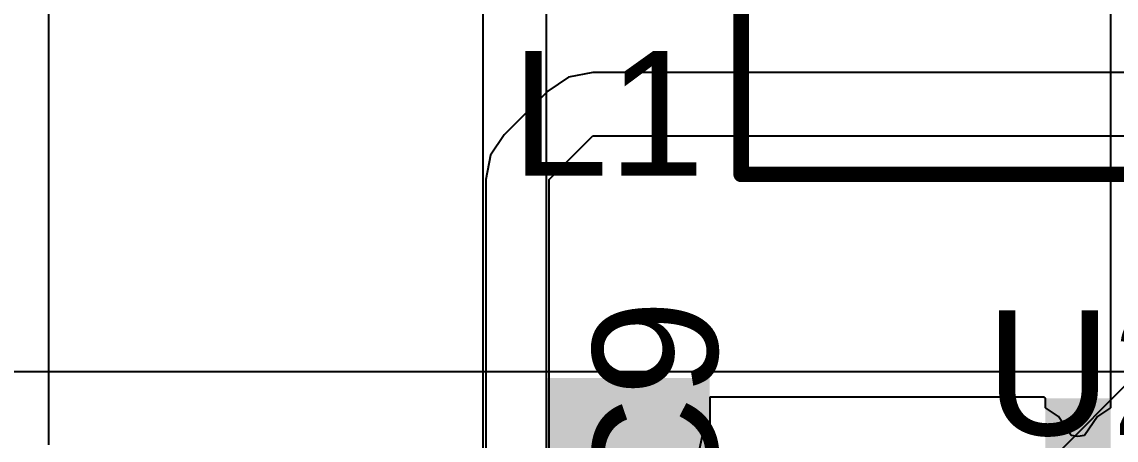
# Model space of a CAD drawing. Header units: inches. Extents: x -3 to 5259, y -3 to 5282.
# Drawn here: x 23.16 to 32.07, y 7.79 to 11.2 of the extents above; entities that cross this region are included whole.
import ezdxf

# ---------------------------------------------------------------- set-up
doc = ezdxf.new("R2010")
doc.units = ezdxf.units.IN
for name, color, linetype in [('Bottom Layer', 5, 'Continuous'), ('Layer 2', 76, 'Continuous'), ('Top Layer', 1, 'Continuous'), ('Top Overlay', 2, 'Continuous'), ('Top Solder', 216, 'Continuous')]:
    doc.layers.add(name, color=color, linetype=linetype)
doc.styles.add('Arial', font='', dxfattribs={"height": 0.2})
doc.styles.get('Arial').set_extended_font_data('Arial')

# ---------------------------------------------------------------- blocks, each defined once
blk = doc.blocks.new('13_WQFN_HR__3_2__26')
at = {"layer": 'Top Solder'}
blk.add_line((-0.575, 1.8099), (5227.2803, 5276.701), dxfattribs=at)
blk = doc.blocks.new('SRP1265A_150M_177')
at = {"layer": 'Top Overlay'}
for points in [[(6.3262, 6.3262, 0.127, 0.127, 0), (-6.3262, 6.3262, 0.127, 0.127, 0)], [(6.3262, 6.3262, 0.127, 0.127, 0), (6.3262, 3.0624, 0.127, 0.127, 0)]]:
    blk.add_lwpolyline(points, format="xyseb", dxfattribs=at)
blk.add_lwpolyline([(6.2945, 6.3262, 0.0635, 0.0635, 1), (6.358, 6.3262, 0.0635, 0.0635, 1)], format="xyseb", close=True, dxfattribs=at)
blk.add_lwpolyline([(6.2945, 6.3262, 0.0635, 0.0635, 1), (6.358, 6.3262, 0.0635, 0.0635, 1)], format="xyseb", close=True, dxfattribs=at)

msp = doc.modelspace()

# ---------------------------------------------------------------- hatches: boundary and pattern name
at = {"layer": 'Top Layer'}
for points in [[(27.432, 5.2989), (28.7619, 5.2989), (28.7619, 8.2926), (27.432, 8.2926)], [(31.496, 6.5058), (32.0261, 6.5058), (32.0261, 8.128), (31.496, 8.128)]]:
    msp.add_hatch(color=1, dxfattribs=at).paths.add_polyline_path(points)

# ---------------------------------------------------------------- linework, layer by layer
at = {"layer": 'Bottom Layer'}
msp.add_line((33.2232, 8.3431), (2.032, 8.3431), dxfattribs=at)
at = {"layer": 'Layer 2'}
for p, q in [((27.6121, 10.7439), (27.4441, 10.6316)), ((27.8104, 10.7834), (27.6121, 10.7439)), ((40.0455, 10.7834), (27.8104, 10.7834)), ((27.4441, 10.6316), (27.0885, 10.276)), ((27.0885, 10.276), (26.9762, 10.108)), ((27.4548, 9.9098), (27.8104, 10.2654)), ((27.8104, 10.2654), (40.0455, 10.2654)), ((26.9762, 10.108), (26.9368, 9.9098)), ((26.9368, 9.9098), (26.9368, 5.8037)), ((27.4548, 5.8037), (27.4548, 9.9098))]:
    msp.add_line(p, q, dxfattribs=at)
at = {"layer": 'Top Layer'}
for p, q in [((32.0261, 19.1888), (32.0261, 8.0506)), ((23.378, 7.7495), (23.378, 16.6828)), ((27.432, 5.444), (27.432, 16.6041)), ((26.9141, 16.21), (26.914, 5.444)), ((31.4861, 8.1379), (28.7618, 8.1379)), ((28.7618, 8.1379), (28.7618, 7.9082)), ((31.4963, 8.1277), (31.4861, 8.1379)), ((31.4963, 8.0495), (31.4963, 8.1277)), ((31.6017, 7.9791), (31.4963, 8.0495)), ((32.0261, 8.0506), (31.9192, 7.9792)), ((31.7058, 7.8233), (31.6017, 7.9791)), ((31.9192, 7.9792), (31.8151, 7.8234)), ((28.7618, 7.9082), (28.697, 7.811)), ((28.697, 7.811), (28.6575, 7.6128)), ((31.7605, 7.8167), (31.7058, 7.8233)), ((31.8151, 7.8234), (31.7605, 7.8167))]:
    msp.add_line(p, q, dxfattribs=at)

# ---------------------------------------------------------------- block references
msp.add_blockref('13_WQFN_HR__3_2__26', (31.7605, 5.4558))
at = {"rotation": 180}
msp.add_blockref('SRP1265A_150M_177', (35.3438, 16.2788), dxfattribs=at)

# ---------------------------------------------------------------- texts
at = {"layer": 'Top Overlay', "style": 'Arial'}
for s, p in [('L1', (27.1437, 9.9415)), ('U2', (31.0081, 7.8273))]:
    msp.add_text(s, height=1.016, dxfattribs=at).set_placement(p)
msp.add_text('C9', height=1.016, rotation=90, dxfattribs=at).set_placement((28.825, 7.1182))

doc.saveas('drawing.dxf')
